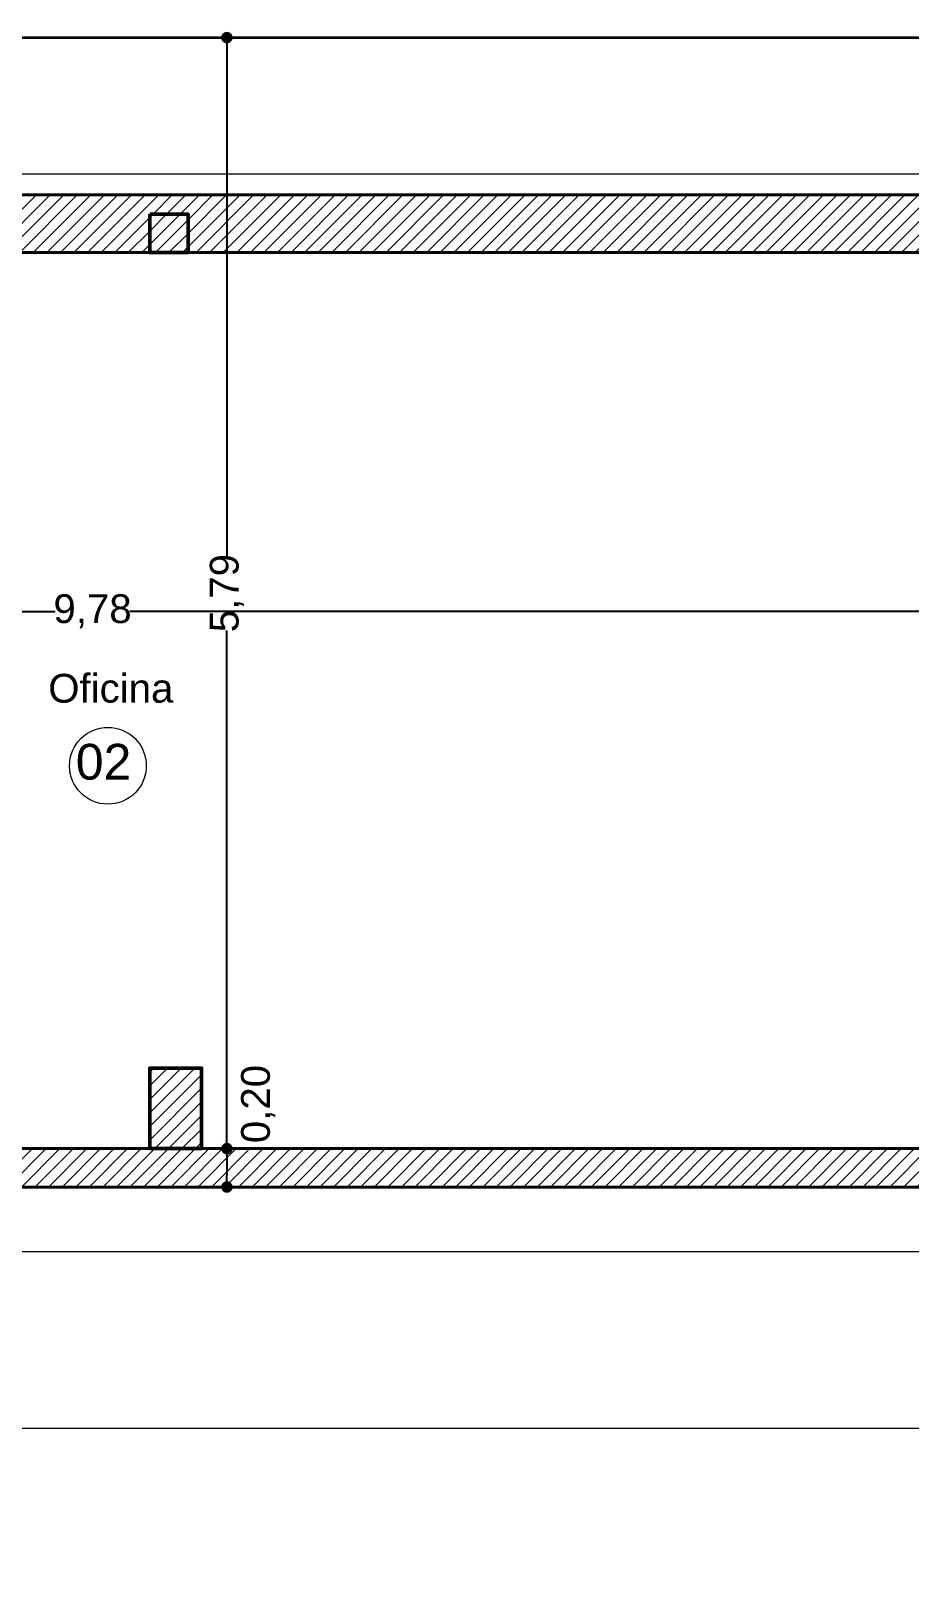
# Model space of a CAD drawing. Header units: millimetres. Extents: x 130 to 235, y 159 to 225.
# Drawn here: x 204.49 to 209.07, y 196.36 to 204.46 of the extents above; entities that cross this region are included whole.
import ezdxf

# ---------------------------------------------------------------- set-up
doc = ezdxf.new("R2010")
doc.units = ezdxf.units.MM
doc.linetypes.add('ACAD_ISO10W100', pattern=[18.5, 12, -3, 0.5, -3])
for name, color, linetype, lineweight in [('A-COT-PARC', 252, 'Continuous', 15), ('COLUMNAS', 3, 'Continuous', 50), ('COTAS', 151, 'Continuous', 5), ('EJES', 6, 'ACAD_ISO10W100', 35), ('hatch muro', 252, 'Continuous', 5), ('incendio', 1, 'Continuous', 5), ('MUROS', 7, 'Continuous', 40), ('Simbolos', 6, 'Continuous', 20), ('TEXTOS', 2, 'Continuous', 20), ('Textos Simb', 4, 'Continuous', 20)]:
    doc.layers.add(name, color=color, linetype=linetype, lineweight=lineweight)
doc.styles.add('COTAS', font='ROMANS', dxfattribs={"width": 0.7})
doc.styles.add('STYLE1', font='arial.ttf')
doc.dimstyles.new('COTA 100', dxfattribs={"dimtxt": 0.12, "dimasz": 0.15, "dimexe": 0, "dimexo": 0, "dimgap": 0.04, "dimtad": 1, "dimzin": 4, "dimdsep": 46, "dimtxsty": 'COTAS', "dimblk1": 'COTA_N', "dimblk2": 'COTA_N', "dimsah": 1, "dimcen": 0.09, "dimse1": 1, "dimse2": 1, "dimclrd": 256, "dimclrt": 60, "dimadec": 4, "dimazin": 0, "dimtfac": 1, "dimtix": 1, "dimtmove": 2, "dimatfit": 3, "dimfxl": 1, "dimtolj": 1, "dimtzin": 0, "dimlwd": -1, "dimarcsym": 0})
doc.dimstyles.new('ISO-25', dxfattribs={"dimtxt": 0.15, "dimasz": 0.06, "dimexe": 0, "dimexo": 0, "dimgap": 0, "dimtad": 0, "dimzin": 1, "dimtxsty": 'STYLE1', "dimblk": 'DOT', "dimcen": 2.5, "dimclrt": 5, "dimadec": 0, "dimazin": 0, "dimtfac": 1, "dimtmove": 2, "dimatfit": 3, "dimldrblk": 'DOT', "dimfxl": 1, "dimarcsym": 0})
pattern_1 = [(45, (-1047.780325, -271.0186), (-0.035355339, 0.035355339), [])]

# ---------------------------------------------------------------- blocks, each defined once
blk = doc.blocks.new('COTA_N')
for p, q in [((-1, 0), (0, 0)), ((0, 0.5), (0, -0.5))]:
    blk.add_line(p, q)
at = {"const_width": 0.065}
blk.add_lwpolyline([(0.141421, 0.141421), (0.282843, 0.282843), (0, 0), (-0.141421, -0.141421), (-0.282843, -0.282843)], dxfattribs=at)
blk = doc.blocks.new('*D16')
at = {"layer": 'A-COT-PARC', "linetype": 'ByBlock'}
blk.add_line((144.734152, 198.101775), (220.364152, 198.101775), dxfattribs=at)
at = {"layer": 'Defpoints', "color": 0}
for p in [(144.584152, 198.680094), (220.514152, 198.680094), (220.514152, 198.101775)]:
    blk.add_point(p, dxfattribs=at)
at = {"layer": 'A-COT-PARC', "xscale": 0.15, "yscale": 0.15, "zscale": 0.15, "rotation": 180}
blk.add_blockref('COTA_N', (144.584152, 198.101775), dxfattribs=at)
at = {"layer": 'A-COT-PARC', "xscale": 0.15, "yscale": 0.15, "zscale": 0.15}
blk.add_blockref('COTA_N', (220.514152, 198.101775), dxfattribs=at)
at = {"layer": 'A-COT-PARC', "color": 60, "insert": (190.714152, 197.697181), "char_height": 0.6, "attachment_point": 5, "style": 'COTAS'}
blk.add_mtext('\\A1;{\\H0.5x;75.93}', dxfattribs=at)
blk = doc.blocks.new('*D19')
at = {"layer": 'A-COT-PARC', "linetype": 'ByBlock'}
blk.add_line((225.664152, 197.180146), (136.644152, 197.180146), dxfattribs=at)
at = {"layer": 'Defpoints', "color": 0}
for p in [(136.494152, 198.776236), (225.814152, 198.776236), (136.494152, 197.180146)]:
    blk.add_point(p, dxfattribs=at)
at = {"layer": 'A-COT-PARC', "xscale": 0.15, "yscale": 0.15, "zscale": 0.15, "rotation": 180}
blk.add_blockref('COTA_N', (136.494152, 197.180146), dxfattribs=at)
at = {"layer": 'A-COT-PARC', "xscale": 0.15, "yscale": 0.15, "zscale": 0.15}
blk.add_blockref('COTA_N', (225.814152, 197.180146), dxfattribs=at)
at = {"layer": 'A-COT-PARC', "color": 60, "insert": (173.649152, 196.758239), "char_height": 0.6, "attachment_point": 5, "style": 'COTAS'}
blk.add_mtext('\\A1;{\\H0.5x;89.32}', dxfattribs=at)
blk = doc.blocks.new('_DOT')
at = {"color": 0, "linetype": 'ByBlock', "lineweight": -2}
blk.add_line((-0.5, 0), (-1, 0), dxfattribs=at)
at = {"color": 0, "linetype": 'ByBlock', "const_width": 0.5}
blk.add_lwpolyline([(-0.25, 0, 1), (0.25, 0, 1)], format="xyb", close=True, dxfattribs=at)
blk = doc.blocks.new('*D50')
at = {"layer": 'COTAS', "color": 0, "lineweight": -2, "ltscale": 2}
for p, q in [((199.924152, 201.438021), (199.924152, 201.438021)), ((199.984152, 201.438021), (204.619377, 201.438021)), ((209.644152, 201.438021), (205.008927, 201.438021)), ((209.704152, 201.438021), (209.704152, 201.438021))]:
    blk.add_line(p, q, dxfattribs=at)
at = {"layer": 'Defpoints', "color": 0}
for p in [(199.924152, 201.438021), (199.924152, 201.438021), (209.704152, 201.438021)]:
    blk.add_point(p, dxfattribs=at)
at = {"layer": 'COTAS', "color": 0, "lineweight": -2, "xscale": 0.06, "yscale": 0.06, "zscale": 0.06, "rotation": 180}
blk.add_blockref('_DOT', (199.924152, 201.438021), dxfattribs=at)
at = {"layer": 'COTAS', "color": 0, "lineweight": -2, "xscale": 0.06, "yscale": 0.06, "zscale": 0.06}
blk.add_blockref('_DOT', (209.704152, 201.438021), dxfattribs=at)
at = {"layer": 'COTAS', "color": 5, "insert": (204.814152, 201.438021), "char_height": 0.15, "attachment_point": 5, "style": 'STYLE1'}
blk.add_mtext('9,78', dxfattribs=at)
blk = doc.blocks.new('*D51')
at = {"layer": 'COTAS', "color": 0, "lineweight": -2, "ltscale": 2}
for p, q in [((205.514152, 204.428021), (205.514152, 204.428021)), ((205.514152, 204.368021), (205.514152, 201.727796)), ((205.514152, 198.698021), (205.514152, 201.338246)), ((205.514152, 198.638021), (205.514152, 198.638021))]:
    blk.add_line(p, q, dxfattribs=at)
at = {"layer": 'Defpoints', "color": 0}
for p in [(205.514152, 204.428021), (205.514152, 204.428021), (205.514152, 198.638021)]:
    blk.add_point(p, dxfattribs=at)
at = {"layer": 'COTAS', "color": 0, "lineweight": -2, "xscale": 0.06, "yscale": 0.06, "zscale": 0.06}
for p, rotation in [((205.514152, 204.428021), 90), ((205.514152, 198.638021), 270)]:
    blk.add_blockref('_DOT', p, dxfattribs=dict(at, rotation=rotation))
at = {"layer": 'COTAS', "color": 5, "insert": (205.514152, 201.533021), "char_height": 0.15, "attachment_point": 5, "rotation": 90, "style": 'STYLE1'}
blk.add_mtext('5,79', dxfattribs=at)
blk = doc.blocks.new('*D58')
at = {"layer": 'COTAS', "color": 0, "lineweight": -2, "ltscale": 2}
for p, q in [((205.514152, 198.638021), (205.514152, 198.638021)), ((205.514152, 198.578021), (205.514152, 198.498021)), ((205.514152, 198.438021), (205.514152, 198.438021))]:
    blk.add_line(p, q, dxfattribs=at)
at = {"layer": 'Defpoints', "color": 0}
for p in [(205.514152, 198.638021), (205.514152, 198.438021), (205.514152, 198.438021)]:
    blk.add_point(p, dxfattribs=at)
at = {"layer": 'COTAS', "color": 0, "lineweight": -2, "xscale": 0.06, "yscale": 0.06, "zscale": 0.06}
for p, rotation in [((205.514152, 198.638021), 90), ((205.514152, 198.438021), 270)]:
    blk.add_blockref('_DOT', p, dxfattribs=dict(at, rotation=rotation))
at = {"layer": 'COTAS', "color": 5, "insert": (205.677114, 198.870484), "char_height": 0.15, "attachment_point": 5, "rotation": 90, "style": 'STYLE1'}
blk.add_mtext('0,20', dxfattribs=at)

msp = doc.modelspace()

# ---------------------------------------------------------------- hatches: boundary and pattern name
at = {"layer": 'hatch muro', "ltscale": 2}
h = msp.add_hatch(dxfattribs=at)
h.set_pattern_fill('ANSI31', color=256, scale=0.4)
h.set_pattern_definition(pattern_1)
h.paths.add_polyline_path([(212.8042, 203.608), (213.9042, 203.608), (213.9042, 203.508), (213.7042, 203.508), (213.7042, 203.308), (212.8042, 203.308)])
h.paths.add_polyline_path([(213.7042, 203.508), (213.9042, 203.508), (213.9042, 203.308), (213.7042, 203.308)])
h.paths.add_polyline_path([(214.8542, 203.508), (215.0542, 203.508), (215.0542, 203.308), (214.8542, 203.308)])
h.paths.add_polyline_path([(214.8542, 203.608), (216.3842, 203.608), (216.3842, 203.308), (215.0542, 203.308), (215.0542, 203.508), (214.8542, 203.508)])
h.paths.add_polyline_path([(218.3842, 203.608), (219.7142, 203.608), (219.7142, 203.438), (219.7142, 203.308), (218.3842, 203.308)])
h.paths.add_polyline_path([(220.5142, 203.308), (220.7142, 203.308), (220.7142, 202.023), (220.5142, 202.023)])
h.paths.add_polyline_path([(220.5142, 203.508), (220.7142, 203.508), (220.7142, 203.308), (220.5142, 203.308)])
h.paths.add_polyline_path([(220.5142, 204.638), (220.6442, 204.638), (220.7142, 204.638), (220.7142, 203.508), (220.5142, 203.508)])
h.paths.add_polyline_path([(215.2002, 199.058), (215.4702, 199.058), (215.4702, 198.638), (215.2002, 198.638)])
h.paths.add_polyline_path([(213.0042, 202.278), (213.9042, 202.278), (213.9042, 199.538), (213.0042, 199.538), (213.0042, 199.738), (213.7042, 199.738), (213.7042, 202.078), (213.0042, 202.078)])
h.paths.add_polyline_path([(220.2442, 199.058), (220.5142, 199.058), (220.5142, 198.638), (220.2442, 198.638)])
h.paths.add_polyline_path([(210.1562, 199.058), (210.4262, 199.058), (210.4262, 198.638), (210.1562, 198.638)])
h.paths.add_polyline_path([(205.1122, 199.058), (205.3822, 199.058), (205.3822, 198.638), (205.1122, 198.638)])
h.paths.add_polyline_path([(205.1122, 203.508), (205.3122, 203.508), (205.3122, 203.308), (205.1122, 203.308)])
h.paths.add_polyline_path([(209.7042, 203.508), (209.9042, 203.508), (209.9042, 203.308), (209.7042, 203.308)])
h = msp.add_hatch(dxfattribs=at)
h.set_pattern_fill('ANSI31', color=256, scale=0.4)
h.set_pattern_definition(pattern_1)
h.paths.add_polyline_path([(199.7242, 203.608), (210.8042, 203.608), (210.8042, 203.308), (209.9042, 203.308), (209.9042, 203.508), (209.7042, 203.508), (209.7042, 203.308), (205.3122, 203.308), (205.3122, 203.508), (205.1122, 203.508), (205.1122, 203.308), (199.9242, 203.308), (199.9242, 203.508), (199.7242, 203.508)])
h = msp.add_hatch(dxfattribs=at)
h.set_pattern_fill('ANSI31', color=256, scale=0.4)
h.set_pattern_definition(pattern_1)
h.paths.add_polyline_path([(220.7142, 199.923), (220.5142, 199.923), (220.5142, 198.638), (220.2442, 198.638), (215.0542, 198.638), (215.0542, 202.408), (214.8542, 202.408), (214.8542, 198.638), (211.8442, 198.638), (211.8442, 202.278), (211.6942, 202.278), (211.6942, 198.638), (209.9042, 198.638), (209.9042, 200.618), (210.9942, 200.618), (210.9942, 200.818), (209.9042, 200.818), (209.9042, 202.128), (210.9942, 202.128), (210.9942, 202.278), (209.7042, 202.278), (209.7042, 198.638), (199.9242, 198.638), (199.9242, 203.308), (199.7242, 203.308), (199.7242, 198.638), (189.2618, 198.638), (189.2618, 198.438), (220.7142, 198.438)])

# ---------------------------------------------------------------- linework, layer by layer
at = {"layer": 'COLUMNAS', "ltscale": 2}
for points in [[(205.1122, 203.508), (205.3122, 203.508), (205.3122, 203.308), (205.1122, 203.308)], [(205.1122, 198.638), (205.3822, 198.638), (205.3822, 199.058), (205.1122, 199.058)]]:
    msp.add_lwpolyline(points, close=True, dxfattribs=at)
at = {"layer": 'EJES', "ltscale": 2}
msp.add_line((199.7242, 204.428), (220.5142, 204.428), dxfattribs=at)
at = {"layer": 'incendio', "ltscale": 2}
msp.add_line((199.6041, 203.7186), (220.8448, 203.7186), dxfattribs=at)
at = {"layer": 'MUROS', "ltscale": 2}
for p, q in [((199.7242, 203.608), (210.8042, 203.608)), ((199.9242, 203.308), (210.8042, 203.308)), ((199.9242, 198.638), (209.7064, 198.638)), ((144.3842, 198.438), (220.7142, 198.438))]:
    msp.add_line(p, q, dxfattribs=at)
at = {"layer": 'Simbolos'}
msp.add_circle((204.8943, 200.6334), 0.2, dxfattribs=at)

# ---------------------------------------------------------------- texts
at = {"layer": 'TEXTOS', "insert": (205.2355, 201.1123), "char_height": 0.15, "width": 2.018645, "attachment_point": 3, "style": 'STYLE1'}
msp.add_mtext('Oficina', dxfattribs=at)
at = {"layer": 'Textos Simb', "insert": (205.0163, 200.7475), "char_height": 0.18634, "width": 0.177789, "attachment_point": 3, "style": 'STYLE1'}
msp.add_mtext('02', dxfattribs=at)

# ---------------------------------------------------------------- dimensions: what is measured, and where the dimension line sits
at = {"layer": 'A-COT-PARC', "linetype": 'ByBlock'}
for base, p1, p2, angle, picture, middle in [((136.4942, 197.1801), (225.8142, 198.7762), (136.4942, 198.7762), 180, '*D19', (173.6492, 196.7582)), ((220.5142, 198.1018), (144.5842, 198.6801), (220.5142, 198.6801), 0, '*D16', (190.7142, 197.6972))]:
    dim = msp.add_linear_dim(base=base, p1=p1, p2=p2, angle=angle, text='{\\H0.5x;<>}', dimstyle='COTA 100', override={"dimtxt": 0.6, "dimfxl": 0.18}, dxfattribs=at)
    dim.commit()
    dim.dimension.update_dxf_attribs({"geometry": picture, "text_midpoint": middle, "dimtype": 161})
at = {"layer": 'COTAS', "ltscale": 2}
for p1, p2, picture, middle in [((205.5142, 198.638), (205.5142, 204.428), '*D51', (205.5142, 201.533)), ((209.7042, 201.438), (199.9242, 201.438), '*D50', (204.8142, 201.438))]:
    dim = msp.add_aligned_dim(p1=p1, p2=p2, distance=0, dimstyle='ISO-25', override={"dimfxl": 0.18}, dxfattribs=at)
    dim.commit()
    dim.dimension.update_dxf_attribs({"geometry": picture, "text_midpoint": middle})
dim = msp.add_linear_dim(base=(205.5142, 198.438), p1=(205.5142, 198.638), p2=(205.5142, 198.438), angle=270, dimstyle='ISO-25', override={"dimfxl": 0.18}, dxfattribs=at)
dim.commit()
dim.dimension.update_dxf_attribs({"geometry": '*D58', "text_midpoint": (205.6771, 198.8705), "dimtype": 161})

doc.saveas('drawing.dxf')
